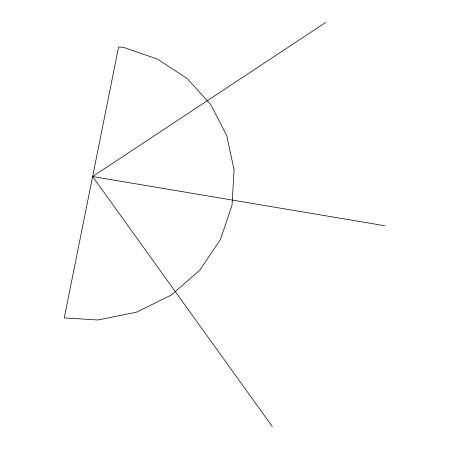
<?xml version="1.0" encoding="UTF-8"?>
<svg xmlns="http://www.w3.org/2000/svg" width="449" height="449" viewBox="0 0 449 449"><rect width="100%" height="100%" fill="white"/><g stroke="black" fill="none" stroke-linecap="round" stroke-linejoin="round"><path stroke-width="0.67" d="M272.296 426.55L92.623 176.547L325.705 22.45M92.623 176.547L384.726 225.729M234.069 169.801L232.032 205.227L220.437 239.508L199.743 270.253L171.097 295.173L136.322 312.246L97.865 319.974L64.274 317.914L118.609 46.954L123.784 47.431L157.571 59.156L187.138 78.553L210.688 104.505L226.717 135.525L234.069 169.801"/></g></svg>
